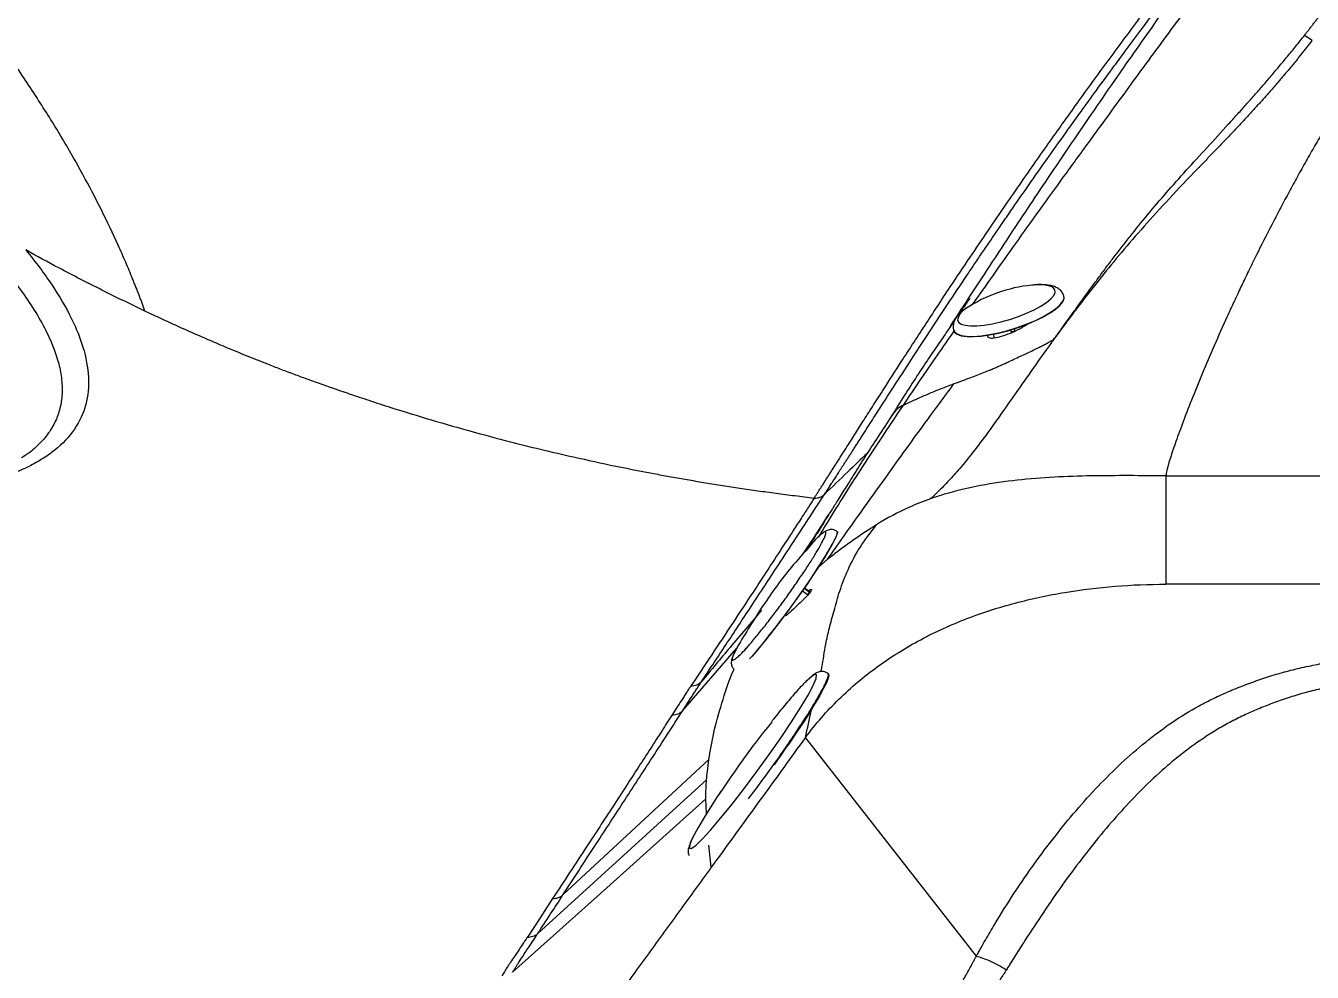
# Model space of a CAD drawing. Extents: x 527 to 611, y 788 to 934.
# Drawn here: x 548.11 to 559.26, y 810.27 to 818.47 of the extents above; entities that cross this region are included whole.
import ezdxf

# ---------------------------------------------------------------- set-up
doc = ezdxf.new("R2010")
doc.units = 0
doc.header["$MEASUREMENT"] = 0
doc.layers.add('1', color=4, linetype='Continuous')
doc.layers.add('GEOMETRY', color=4, linetype='Continuous', lineweight=25)

# ---------------------------------------------------------------- blocks, each defined once
blk = doc.blocks.new('2026_FLASH')
at = {"layer": 'GEOMETRY'}
for p, q in [((32.177, 15.028), (32.109, 15.072)), ((30.026, 12.813), (30.025, 12.816)), ((29.067, 12.54), (29.068, 12.533)), ((29.068, 12.533), (29.072, 12.518)), ((29.071, 12.516), (29.072, 12.514)), ((29.413, 12.483), (29.422, 12.453)), ((29.564, 12.52), (29.568, 12.506)), ((29.601, 12.517), (29.597, 12.53)), ((29.601, 12.517), (29.601, 12.517)), ((30.91, 11.257), (32.16, 11.257)), ((30.91, 11.257), (30.91, 10.317)), ((32.16, 11.257), (32.521, 11.257)), ((27.899, 10.462), (27.979, 10.533)), ((27.805, 10.226), (27.762, 10.257)), ((27.82, 10.249), (27.777, 10.28)), ((27.828, 10.248), (27.779, 10.283)), ((32.96, 10.317), (30.91, 10.317)), ((27.61, 10.048), (27.616, 10.044)), ((26.726, 9.224), (27.191, 9.76)), ((27.986, 9.542), (27.98, 9.546)), ((29.268, 7.095), (27.788, 8.989)), ((25.687, 7.626), (26.951, 8.799)), ((27.059, 8.528), (27.027, 8.48)), ((27.056, 8.524), (27.031, 8.487)), ((26.931, 8.33), (26.925, 8.457)), ((26.972, 7.866), (26.95, 8.058))]:
    blk.add_line(p, q, dxfattribs=at)
at = {"layer": 'GEOMETRY', "flags": 128}
for points in [[(29.071, 12.517), (29.079, 12.503), (29.101, 12.485), (29.136, 12.472), (29.183, 12.465), (29.241, 12.464), (29.308, 12.469), (29.381, 12.479), (29.459, 12.495), (29.54, 12.515), (29.621, 12.54), (29.7, 12.569), (29.775, 12.6), (29.843, 12.633), (29.902, 12.667), (29.952, 12.702), (29.99, 12.735), (30.015, 12.766), (30.027, 12.794), (30.025, 12.816)], [(29.105, 12.608), (29.113, 12.588), (29.135, 12.571), (29.17, 12.561), (29.216, 12.555), (29.272, 12.555), (29.336, 12.561), (29.407, 12.573), (29.481, 12.59), (29.557, 12.611), (29.632, 12.636), (29.703, 12.664), (29.769, 12.695), (29.827, 12.726), (29.876, 12.758), (29.913, 12.789), (29.938, 12.819), (29.95, 12.845), (29.948, 12.868), (29.932, 12.887), (29.904, 12.9), (29.863, 12.908), (29.812, 12.911), (29.751, 12.908), (29.747, 12.907)], [(29.072, 12.514), (29.079, 12.5), (29.102, 12.483), (29.137, 12.47), (29.184, 12.463), (29.242, 12.462), (29.308, 12.467), (29.382, 12.477), (29.46, 12.493), (29.541, 12.513), (29.622, 12.538), (29.701, 12.567), (29.775, 12.598), (29.844, 12.631), (29.903, 12.665), (29.953, 12.699), (29.99, 12.732), (30.016, 12.763), (30.027, 12.792), (30.026, 12.813)], [(29.568, 12.506), (29.569, 12.505), (29.572, 12.505), (29.578, 12.505), (29.585, 12.507), (29.592, 12.509), (29.597, 12.512), (29.6, 12.515), (29.601, 12.517)], [(27.326, 9.692), (27.351, 9.721), (27.402, 9.781), (27.456, 9.848), (27.514, 9.921), (27.574, 9.999), (27.634, 10.08), (27.694, 10.163), (27.753, 10.246), (27.81, 10.327), (27.863, 10.406), (27.911, 10.48), (27.954, 10.548), (27.991, 10.61), (28.021, 10.663), (28.043, 10.707), (28.058, 10.741), (28.064, 10.764), (28.063, 10.777), (28.062, 10.777)], [(27.823, 10.246), (27.822, 10.247), (27.82, 10.249)], [(27.027, 8.48), (26.997, 8.436), (26.918, 8.311), (26.855, 8.205), (26.81, 8.12), (26.786, 8.061), (26.782, 8.03), (26.799, 8.028), (26.837, 8.054), (26.894, 8.108), (26.968, 8.189), (27.056, 8.292), (27.154, 8.413), (27.259, 8.549), (27.367, 8.694), (27.474, 8.842), (27.576, 8.988), (27.668, 9.126), (27.747, 9.251), (27.81, 9.357), (27.854, 9.441), (27.879, 9.5), (27.883, 9.531), (27.865, 9.534), (27.827, 9.507), (27.77, 9.453), (27.77, 9.453)], [(27.986, 9.542), (27.988, 9.539), (27.989, 9.523), (27.982, 9.496), (27.966, 9.458), (27.942, 9.411), (27.911, 9.353), (27.873, 9.287), (27.828, 9.213), (27.776, 9.132), (27.72, 9.046), (27.659, 8.956)], [(25.469, 7.291), (26.179, 7.937), (26.931, 8.622)], [(25.251, 6.956), (26.067, 7.687), (26.925, 8.457)], [(25.598, 7.594), (25.489, 7.427), (25.379, 7.26)]]:
    blk.add_lwpolyline(points, dxfattribs=at)
at = {"layer": 'GEOMETRY'}
for centre, radius, start, end in [((29.874, 11.642), 1.272, 95.7251, 123.1926), ((29.252, 12.575), 0.151, 119.3465, 167.046), ((27.752, 10.277), 0.0731, 315.8532, 337.3774), ((18.575, 15.149), 10.995, 324.4323, 325.7146)]:
    blk.add_arc(centre, radius, start, end, dxfattribs=at)
for points, knots in [([(22.067, 12.684), (22.063, 12.695), (22.055, 12.717), (22.043, 12.751), (22.03, 12.785), (22.017, 12.82), (22.003, 12.855), (21.989, 12.89), (21.975, 12.926), (21.946, 12.998), (21.901, 13.106), (21.814, 13.303), (21.695, 13.554), (21.531, 13.868), (21.346, 14.192), (21.135, 14.53), (20.902, 14.877), (20.617, 15.27), (20.276, 15.708), (19.873, 16.194), (19.482, 16.639), (19.114, 17.042), (18.78, 17.399), (18.438, 17.754), (18.09, 18.105), (17.738, 18.453), (17.383, 18.796), (17.026, 19.132), (16.622, 19.5), (16.176, 19.892), (15.69, 20.296), (15.253, 20.636), (14.862, 20.919), (14.518, 21.15), (14.18, 21.359), (13.859, 21.54), (13.546, 21.701), (13.298, 21.817), (13.103, 21.903), (12.989, 21.95), (12.904, 21.984), (12.847, 22.006), (12.792, 22.028), (12.737, 22.048), (12.702, 22.061), (12.684, 22.067)], [0, 0, 0, 0, 0.003847, 0.007719, 0.011616, 0.015536, 0.019482, 0.023452, 0.027447, 0.031466, 0.047253, 0.062938, 0.094861, 0.125497, 0.157333, 0.18811, 0.219602, 0.250699, 0.291698, 0.333286, 0.375767, 0.406605, 0.438001, 0.469012, 0.50038, 0.53185, 0.562999, 0.59438, 0.625247, 0.6679, 0.709493, 0.750303, 0.781218, 0.812575, 0.84329, 0.87534, 0.905692, 0.937544, 0.953077, 0.968703, 0.975133, 0.981478, 0.987738, 0.993912, 1, 1, 1, 1]), ([(29.034, 12.536), (29.04, 12.546), (29.1, 12.639), (29.225, 12.83), (29.409, 13.112), (29.594, 13.393), (29.776, 13.667), (29.954, 13.932), (30.142, 14.209), (30.338, 14.496), (30.532, 14.775), (30.721, 15.045), (30.902, 15.301), (31.087, 15.559), (31.275, 15.817), (31.463, 16.074), (31.589, 16.241), (31.651, 16.325)], [0, 0, 0, 0, 0.01074, 0.100682, 0.190622, 0.280557, 0.352509, 0.424459, 0.496404, 0.568346, 0.640286, 0.70024, 0.760192, 0.820144, 0.880095, 0.940047, 1, 1, 1, 1]), ([(29.236, 12.742), (29.243, 12.752), (29.307, 12.842), (29.437, 13.027), (29.631, 13.301), (29.835, 13.585), (30.047, 13.878), (30.242, 14.146), (30.424, 14.395), (30.587, 14.619), (30.757, 14.851), (30.933, 15.09), (31.114, 15.335), (31.297, 15.583), (31.48, 15.832), (31.664, 16.08), (31.784, 16.244), (31.845, 16.325)], [0, 0, 0, 0, 0.01245, 0.111217, 0.209979, 0.308732, 0.39514, 0.481536, 0.539147, 0.596756, 0.654358, 0.711961, 0.769567, 0.827172, 0.884776, 0.942388, 1, 1, 1, 1]), ([(27.864, 11.064), (27.869, 11.072), (27.879, 11.088), (27.895, 11.114), (27.912, 11.139), (27.929, 11.166), (27.947, 11.193), (27.965, 11.222), (27.983, 11.251), (28.002, 11.28), (28.022, 11.311), (28.042, 11.343), (28.062, 11.375), (28.084, 11.409), (28.106, 11.443), (28.128, 11.479), (28.166, 11.538), (28.22, 11.624), (28.295, 11.742), (28.378, 11.871), (28.483, 12.035), (28.625, 12.257), (28.814, 12.547), (29.016, 12.855), (29.204, 13.136), (29.365, 13.375), (29.514, 13.592), (29.691, 13.848), (29.902, 14.15), (30.117, 14.45), (30.294, 14.695), (30.434, 14.886), (30.575, 15.077), (30.69, 15.23), (30.777, 15.346), (30.837, 15.426), (30.898, 15.506), (30.96, 15.588), (31.023, 15.67), (31.086, 15.753), (31.15, 15.836), (31.215, 15.921), (31.281, 16.005), (31.325, 16.062), (31.347, 16.091)], [0, 0, 0, 0, 0.009608, 0.019366, 0.029274, 0.03933, 0.049532, 0.059879, 0.07037, 0.081004, 0.091777, 0.102689, 0.113738, 0.124922, 0.136238, 0.147686, 0.159262, 0.192435, 0.226787, 0.26229, 0.298914, 0.354597, 0.422747, 0.488757, 0.535745, 0.57573, 0.611794, 0.643939, 0.699656, 0.753675, 0.782862, 0.812144, 0.841484, 0.870841, 0.883028, 0.895385, 0.90791, 0.9206, 0.933452, 0.946462, 0.959626, 0.972937, 0.986395, 1, 1, 1, 1]), ([(32.109, 15.072), (32.116, 15.08), (32.128, 15.096), (32.147, 15.12), (32.166, 15.145), (32.186, 15.17), (32.205, 15.195), (32.225, 15.221), (32.245, 15.247), (32.266, 15.274), (32.286, 15.301), (32.307, 15.329), (32.328, 15.357), (32.349, 15.385), (32.37, 15.414), (32.392, 15.443), (32.414, 15.473), (32.436, 15.503), (32.458, 15.533), (32.481, 15.564), (32.503, 15.595), (32.526, 15.627), (32.549, 15.659), (32.573, 15.691), (32.596, 15.724), (32.62, 15.757), (32.644, 15.791), (32.668, 15.824), (32.692, 15.859), (32.716, 15.893), (32.741, 15.928), (32.766, 15.963), (32.791, 15.999), (32.816, 16.035), (32.841, 16.071), (32.866, 16.108), (32.883, 16.132), (32.892, 16.144)], [0, 0, 0, 0, 0.023964, 0.048194, 0.072692, 0.097456, 0.122487, 0.147784, 0.173349, 0.19918, 0.225279, 0.251644, 0.278277, 0.305178, 0.332348, 0.359786, 0.387494, 0.415473, 0.443723, 0.472246, 0.501042, 0.530114, 0.559462, 0.589087, 0.618991, 0.649174, 0.679639, 0.710385, 0.741414, 0.772727, 0.804325, 0.836209, 0.868382, 0.900845, 0.933602, 0.966653, 1, 1, 1, 1]), ([(28.1, 11.324), (28.105, 11.333), (28.116, 11.349), (28.132, 11.374), (28.149, 11.4), (28.166, 11.427), (28.184, 11.455), (28.203, 11.484), (28.222, 11.514), (28.242, 11.545), (28.263, 11.578), (28.284, 11.611), (28.31, 11.651), (28.353, 11.719), (28.432, 11.841), (28.551, 12.027), (28.693, 12.245), (28.849, 12.485), (29.009, 12.727), (29.151, 12.941), (29.255, 13.095), (29.321, 13.193), (29.388, 13.291), (29.457, 13.392), (29.528, 13.495), (29.622, 13.633), (29.745, 13.809), (29.899, 14.028), (30.045, 14.232), (30.182, 14.423), (30.315, 14.606), (30.442, 14.779), (30.57, 14.953), (30.686, 15.108), (30.792, 15.249), (30.874, 15.357), (30.938, 15.442), (31.001, 15.525), (31.044, 15.581), (31.065, 15.608)], [0, 0, 0, 0, 0.010242, 0.020725, 0.031449, 0.042412, 0.053614, 0.065053, 0.076728, 0.088636, 0.100777, 0.113148, 0.125746, 0.144006, 0.185844, 0.251186, 0.322195, 0.376242, 0.442112, 0.500889, 0.521619, 0.542361, 0.563119, 0.58322, 0.603956, 0.625332, 0.664712, 0.706212, 0.749854, 0.779217, 0.812245, 0.851154, 0.874694, 0.908165, 0.937282, 0.953184, 0.968631, 0.984602, 1, 1, 1, 1]), ([(29.939, 12.439), (29.948, 12.452), (29.967, 12.478), (29.996, 12.518), (30.026, 12.559), (30.055, 12.6), (30.085, 12.641), (30.115, 12.682), (30.145, 12.724), (30.175, 12.766), (30.205, 12.808), (30.236, 12.85), (30.267, 12.893), (30.299, 12.936), (30.331, 12.979), (30.363, 13.022), (30.395, 13.066), (30.428, 13.11), (30.461, 13.153), (30.495, 13.197), (30.529, 13.242), (30.564, 13.286), (30.636, 13.377), (30.749, 13.517), (30.911, 13.707), (31.082, 13.899), (31.262, 14.097), (31.4, 14.247), (31.488, 14.344), (31.524, 14.383), (31.56, 14.423), (31.596, 14.463), (31.632, 14.503), (31.668, 14.544), (31.704, 14.585), (31.741, 14.627), (31.777, 14.669), (31.814, 14.712), (31.85, 14.755), (31.887, 14.799), (31.924, 14.843), (31.961, 14.888), (31.998, 14.933), (32.035, 14.979), (32.072, 15.025), (32.097, 15.056), (32.109, 15.072)], [0, 0, 0, 0, 0.019578, 0.039165, 0.058755, 0.078343, 0.097924, 0.117492, 0.137042, 0.156566, 0.176063, 0.195528, 0.214958, 0.234346, 0.253689, 0.27298, 0.292214, 0.31139, 0.330504, 0.349551, 0.368529, 0.387431, 0.406254, 0.484362, 0.560742, 0.63517, 0.707499, 0.77774, 0.79053, 0.803254, 0.815916, 0.828516, 0.841057, 0.853541, 0.865971, 0.87835, 0.890681, 0.902964, 0.915204, 0.927405, 0.939571, 0.951705, 0.963811, 0.975893, 0.987954, 1, 1, 1, 1]), ([(32.177, 15.028), (32.169, 15.019), (32.154, 14.999), (32.131, 14.97), (32.108, 14.941), (32.085, 14.912), (32.062, 14.884), (32.039, 14.855), (32.016, 14.827), (31.993, 14.799), (31.97, 14.771), (31.946, 14.743), (31.923, 14.716), (31.9, 14.688), (31.877, 14.661), (31.853, 14.634), (31.83, 14.607), (31.806, 14.581), (31.783, 14.554), (31.76, 14.528), (31.736, 14.502), (31.713, 14.476), (31.689, 14.45), (31.666, 14.424), (31.642, 14.399), (31.619, 14.373), (31.596, 14.348), (31.572, 14.323), (31.549, 14.298), (31.526, 14.273), (31.502, 14.249), (31.479, 14.224), (31.456, 14.2), (31.433, 14.176), (31.41, 14.152), (31.387, 14.128), (31.364, 14.104), (31.341, 14.08), (31.319, 14.057), (31.296, 14.033), (31.274, 14.01), (31.251, 13.986), (31.229, 13.963), (31.207, 13.94), (31.185, 13.917), (31.163, 13.895), (31.141, 13.872), (31.044, 13.77), (30.878, 13.595), (30.665, 13.357), (30.476, 13.135), (30.347, 12.976), (30.264, 12.87), (30.219, 12.812), (30.175, 12.755), (30.133, 12.7), (30.092, 12.646), (30.052, 12.592), (30.013, 12.54), (29.975, 12.489), (29.951, 12.455), (29.939, 12.439)], [0, 0, 0, 0, 0.008154, 0.0163078, 0.0244615, 0.0326152, 0.0407688, 0.0489224, 0.0570758, 0.0652291, 0.073382, 0.0815348, 0.0896875, 0.0978401, 0.1059929, 0.1141457, 0.1222986, 0.1304516, 0.1386045, 0.1467572, 0.15491, 0.1630628, 0.1712156, 0.1793685, 0.1875214, 0.1956743, 0.2038271, 0.2119798, 0.2201325, 0.2282851, 0.2364378, 0.2445905, 0.2527433, 0.2608961, 0.269049, 0.2772018, 0.2853547, 0.2935075, 0.3016604, 0.3098132, 0.3179661, 0.3261191, 0.3342721, 0.3424252, 0.3505784, 0.3587316, 0.3668848, 0.3750381, 0.4687699, 0.5624895, 0.6562229, 0.7499798, 0.7777655, 0.8055497, 0.8333309, 0.86111, 0.8888875, 0.9166645, 0.9444416, 0.9722196, 1, 1, 1, 1]), ([(32.592, 14.758), (32.564, 14.715), (32.509, 14.629), (32.427, 14.498), (32.347, 14.366), (32.268, 14.234), (32.19, 14.101), (32.114, 13.967), (32.04, 13.833), (31.967, 13.699), (31.896, 13.565), (31.802, 13.386), (31.712, 13.208), (31.636, 13.052), (31.593, 12.964), (31.567, 12.909), (31.546, 12.865), (31.526, 12.821), (31.49, 12.745), (31.42, 12.594), (31.326, 12.381), (31.222, 12.137), (31.129, 11.909), (31.05, 11.703), (30.986, 11.528), (30.941, 11.391), (30.915, 11.298), (30.91, 11.266), (30.91, 11.257)], [0, 0, 0, 0, 0.03125, 0.0625, 0.09375, 0.125, 0.15625, 0.1875, 0.21875, 0.25, 0.28125, 0.3125, 0.375, 0.40625, 0.421875, 0.4375, 0.445312, 0.453125, 0.46875, 0.5, 0.5625, 0.625, 0.6875, 0.75, 0.8125, 0.875, 0.9375, 1, 1, 1, 1]), ([(21.034, 13.213), (21.12, 13.109), (21.196, 13.007), (21.328, 12.809), (21.385, 12.711), (21.455, 12.569), (21.476, 12.522), (21.503, 12.452), (21.511, 12.429), (21.526, 12.383), (21.533, 12.36), (21.564, 12.248), (21.577, 12.163), (21.579, 12.04), (21.577, 12), (21.569, 11.941), (21.565, 11.921), (21.557, 11.883), (21.552, 11.864), (21.522, 11.77), (21.487, 11.701), (21.391, 11.572), (21.331, 11.512), (21.241, 11.444), (21.222, 11.431), (21.183, 11.405), (21.162, 11.393), (21.1, 11.357), (21.056, 11.334), (20.915, 11.271), (20.812, 11.236), (20.67, 11.2), (20.641, 11.194), (20.582, 11.181), (20.552, 11.175), (20.461, 11.16), (20.398, 11.151), (20.206, 11.131), (20.072, 11.125), (19.861, 11.128), (19.789, 11.132), (19.645, 11.142), (19.572, 11.15), (19.351, 11.179), (19.201, 11.207), (19.012, 11.253), (18.974, 11.262), (18.898, 11.283), (18.859, 11.294), (18.744, 11.329), (18.668, 11.354), (18.442, 11.436), (18.292, 11.499), (17.999, 11.643), (17.854, 11.723), (17.712, 11.813)], [0, 0, 0, 0, 0.0625, 0.0625, 0.125, 0.125, 0.15625, 0.15625, 0.171875, 0.171875, 0.1875, 0.1875, 0.25, 0.25, 0.28125, 0.28125, 0.296875, 0.296875, 0.3125, 0.3125, 0.375, 0.375, 0.4375, 0.4375, 0.453125, 0.453125, 0.46875, 0.46875, 0.5, 0.5, 0.5625, 0.5625, 0.578125, 0.578125, 0.59375, 0.59375, 0.625, 0.625, 0.6875, 0.6875, 0.71875, 0.71875, 0.75, 0.75, 0.8125, 0.8125, 0.828125, 0.828125, 0.84375, 0.84375, 0.875, 0.875, 0.9375, 0.9375, 1, 1, 1, 1]), ([(22.067, 12.684), (21.942, 12.743), (21.692, 12.864), (21.348, 13.042), (21.129, 13.16), (21.034, 13.213)], [0, 0, 0, 0, 0.03125, 0.0625, 0.08677653, 0.08677653, 0.08677653, 0.08677653]), ([(20.811, 13.093), (20.861, 13.033), (20.959, 12.912), (21.084, 12.734), (21.189, 12.559), (21.267, 12.394), (21.319, 12.243), (21.347, 12.102), (21.353, 11.966), (21.335, 11.841), (21.294, 11.726), (21.233, 11.622), (21.149, 11.525), (21.069, 11.455), (21.011, 11.42), (20.997, 11.411)], [0, 0, 0, 0, 0.086491, 0.172981, 0.262516, 0.352048, 0.430781, 0.509509, 0.590827, 0.672139, 0.746375, 0.820609, 0.897344, 0.974078, 1, 1, 1, 1]), ([(30.024, 12.815), (30.023, 12.82), (30.019, 12.836), (30.002, 12.859), (29.975, 12.881), (29.942, 12.897), (29.9, 12.908), (29.848, 12.913), (29.797, 12.913), (29.763, 12.909), (29.752, 12.908)], [0, 0, 0, 0, 0.043177, 0.160004, 0.275457, 0.402182, 0.553584, 0.734239, 0.917868, 1, 1, 1, 1]), ([(29.212, 12.793), (29.212, 12.793), (29.212, 12.793), (29.209, 12.789), (29.203, 12.78), (29.189, 12.761), (29.165, 12.727), (29.139, 12.689), (29.12, 12.661), (29.113, 12.651)], [0, 0, 0, 0, 0.003381, 0.041127, 0.101835, 0.247819, 0.450528, 0.807765, 1, 1, 1, 1]), ([(22.067, 12.684), (22.09, 12.673), (22.137, 12.651), (22.206, 12.619), (22.276, 12.587), (22.346, 12.555), (22.417, 12.523), (22.487, 12.492), (22.559, 12.461), (22.63, 12.43), (22.702, 12.399), (22.808, 12.354), (22.95, 12.296), (23.105, 12.234), (23.236, 12.183), (23.345, 12.142), (23.452, 12.102), (23.566, 12.061), (23.694, 12.016), (23.843, 11.965), (24.013, 11.908), (24.249, 11.831), (24.553, 11.738), (24.913, 11.635), (25.278, 11.538), (25.641, 11.45), (26.008, 11.368), (26.298, 11.309), (26.509, 11.269), (26.643, 11.244), (26.782, 11.22), (26.924, 11.196), (27.071, 11.173), (27.221, 11.149), (27.376, 11.127), (27.535, 11.105), (27.698, 11.084), (27.808, 11.071), (27.864, 11.064)], [0, 0, 0, 0, 0.012395, 0.024828, 0.037302, 0.049815, 0.062369, 0.074963, 0.087598, 0.100275, 0.112994, 0.125756, 0.157075, 0.188372, 0.207479, 0.226594, 0.245714, 0.264325, 0.286594, 0.312524, 0.342117, 0.375374, 0.435836, 0.499704, 0.56136, 0.62346, 0.685991, 0.748943, 0.770962, 0.793676, 0.817082, 0.841178, 0.86596, 0.891425, 0.917569, 0.944383, 0.971862, 1, 1, 1, 1]), ([(29.077, 12.599), (29.061, 12.575), (29.016, 12.51), (28.941, 12.401), (28.849, 12.265), (28.748, 12.115), (28.641, 11.946), (28.57, 11.834), (28.533, 11.775)], [0, 0, 0, 0, 0.081279, 0.216559, 0.376105, 0.559889, 0.767855, 1, 1, 1, 1]), ([(29.162, 12.696), (29.153, 12.689), (29.128, 12.67), (29.1, 12.64), (29.078, 12.605), (29.067, 12.572), (29.067, 12.55), (29.067, 12.54)], [0, 0, 0, 0, 0.1575658, 0.4468418, 0.6689816, 0.8521147, 1, 1, 1, 1]), ([(28.636, 11.869), (28.684, 11.939), (28.778, 12.079), (28.926, 12.295), (29.031, 12.446), (29.082, 12.52)], [0, 0, 0, 0, 0.338061, 0.676112, 1, 1, 1, 1]), ([(29.366, 12.476), (29.365, 12.473), (29.362, 12.465), (29.368, 12.456), (29.383, 12.45), (29.413, 12.449), (29.466, 12.458), (29.543, 12.483), (29.623, 12.519), (29.684, 12.552), (29.712, 12.571), (29.719, 12.575)], [0, 0, 0, 0, 0.04854, 0.131253, 0.213878, 0.296382, 0.460963, 0.625486, 0.78968, 0.953573, 1, 1, 1, 1]), ([(29.575, 12.499), (29.573, 12.499), (29.57, 12.502), (29.569, 12.505), (29.568, 12.507)], [0, 0, 0, 0, 0.409804, 1, 1, 1, 1]), ([(29.939, 12.439), (29.934, 12.433), (29.926, 12.421), (29.913, 12.403), (29.84, 12.301), (29.722, 12.135), (29.575, 11.925), (29.454, 11.752), (29.34, 11.593), (29.227, 11.444), (29.133, 11.33), (29.064, 11.252), (29.018, 11.202), (28.97, 11.153), (28.921, 11.104), (28.888, 11.073), (28.871, 11.057)], [0, 0, 0, 0, 0.009471, 0.018933, 0.028385, 0.171838, 0.300068, 0.413953, 0.514182, 0.638404, 0.757087, 0.803526, 0.851005, 0.899555, 0.949209, 1, 1, 1, 1]), ([(29.075, 12.055), (29.101, 12.064), (29.149, 12.082), (29.218, 12.107), (29.279, 12.131), (29.334, 12.152), (29.381, 12.171), (29.421, 12.188), (29.455, 12.202), (29.481, 12.214), (29.501, 12.223), (29.532, 12.237), (29.577, 12.258), (29.635, 12.285), (29.688, 12.31), (29.737, 12.333), (29.782, 12.355), (29.822, 12.375), (29.857, 12.393), (29.888, 12.41), (29.915, 12.425), (29.931, 12.434), (29.939, 12.439)], [0, 0, 0, 0, 0.085057, 0.162298, 0.231698, 0.293261, 0.347026, 0.393036, 0.431324, 0.461908, 0.484797, 0.499991, 0.572563, 0.640098, 0.702591, 0.76006, 0.812526, 0.860004, 0.902497, 0.939996, 0.972498, 1, 1, 1, 1]), ([(27.979, 10.533), (28.025, 10.597), (28.116, 10.728), (28.259, 10.929), (28.41, 11.14), (28.571, 11.365), (28.747, 11.609), (28.917, 11.841), (29.031, 11.996), (29.075, 12.055)], [0, 0, 0, 0, 0.03125, 0.0625, 0.09375, 0.125, 0.15625, 0.1875, 0.2057515, 0.2057515, 0.2057515, 0.2057515]), ([(28.636, 11.869), (28.652, 11.877), (28.684, 11.892), (28.731, 11.913), (28.779, 11.935), (28.828, 11.956), (28.877, 11.977), (28.926, 11.997), (28.975, 12.017), (29.025, 12.036), (29.059, 12.048), (29.075, 12.055)], [0, 0, 0, 0, 0.109834, 0.219986, 0.330455, 0.441249, 0.552365, 0.663796, 0.775542, 0.887607, 1, 1, 1, 1]), ([(27.902, 10.726), (27.922, 10.76), (27.986, 10.866), (28.105, 11.057), (28.262, 11.303), (28.435, 11.568), (28.569, 11.769), (28.636, 11.869)], [0, 0, 0, 0, 0.103705, 0.327788, 0.551867, 0.77594, 1, 1, 1, 1]), ([(28.636, 11.869), (28.618, 11.859), (28.574, 11.833), (28.544, 11.791), (28.527, 11.766)], [0, 0, 0, 0, 0.40346, 1, 1, 1, 1]), ([(28.532, 11.774), (28.493, 11.714), (28.414, 11.593), (28.309, 11.429), (28.214, 11.279), (28.132, 11.149), (28.065, 11.041), (28.009, 10.952), (27.964, 10.879), (27.924, 10.815), (27.891, 10.762), (27.864, 10.718), (27.842, 10.683), (27.827, 10.66), (27.819, 10.647), (27.815, 10.641), (27.813, 10.637), (27.811, 10.634), (27.81, 10.631), (27.809, 10.63), (27.808, 10.628), (27.807, 10.627), (27.806, 10.624), (27.805, 10.624), (27.806, 10.624), (27.806, 10.624)], [0, 0, 0, 0, 0.134116, 0.272131, 0.399186, 0.515262, 0.620334, 0.699474, 0.770946, 0.834738, 0.890718, 0.935041, 0.96597, 0.980537, 0.985191, 0.986934, 0.988359, 0.989577, 0.990161, 0.990756, 0.991402, 0.992138, 0.993962, 0.999331, 1, 1, 1, 1]), ([(28.324, 11.453), (28.266, 11.398), (28.142, 11.279), (28.018, 11.159), (27.952, 11.095)], [0, 0, 0, 0, 0.463233, 1, 1, 1, 1]), ([(27.952, 11.095), (27.957, 11.103), (27.971, 11.124), (27.991, 11.155), (28.011, 11.185), (28.03, 11.215), (28.05, 11.246), (28.074, 11.284), (28.091, 11.311), (28.1, 11.324)], [0, 0, 0, 0, 0.118143, 0.278148, 0.422654, 0.525028, 0.670187, 0.828467, 1, 1, 1, 1]), ([(30.91, 11.257), (30.803, 11.257), (30.588, 11.258), (30.265, 11.257), (29.943, 11.247), (29.622, 11.222), (29.303, 11.176), (29.052, 11.117), (28.91, 11.071), (28.871, 11.057)], [0.2012147, 0.2012147, 0.2012147, 0.2012147, 0.3262147, 0.4512147, 0.5762147, 0.7012147, 0.8262147, 0.9512147, 1, 1, 1, 1]), ([(27.864, 11.064), (27.847, 11.038), (27.81, 10.98), (27.749, 10.886), (27.678, 10.777), (27.584, 10.632), (27.468, 10.454), (27.32, 10.228), (27.155, 9.978), (26.976, 9.707), (26.856, 9.526), (26.795, 9.436)], [0, 0, 0, 0, 0.047996, 0.105652, 0.172968, 0.249944, 0.373122, 0.499962, 0.666757, 0.833434, 1, 1, 1, 1]), ([(26.89, 9.477), (26.921, 9.524), (26.986, 9.622), (27.086, 9.774), (27.192, 9.934), (27.304, 10.105), (27.42, 10.281), (27.548, 10.476), (27.702, 10.711), (27.84, 10.923), (27.929, 11.06), (27.952, 11.095)], [0, 0, 0, 0, 0.088913, 0.183378, 0.283389, 0.388943, 0.500034, 0.610346, 0.750046, 0.93559, 1, 1, 1, 1]), ([(27.864, 11.064), (27.88, 11.063), (27.897, 11.065), (27.926, 11.075), (27.94, 11.084), (27.952, 11.095)], [0, 0, 0, 0, 0.5, 0.5, 1, 1, 1, 1]), ([(28.871, 11.057), (28.809, 11.035), (28.648, 10.971), (28.495, 10.89), (28.404, 10.833)], [0, 0, 0, 0, 0.0762147, 0.2012147, 0.2012147, 0.2012147, 0.2012147]), ([(27.768, 10.58), (27.793, 10.618), (27.864, 10.724), (27.94, 10.843), (27.989, 10.92)], [0, 0, 0, 0, 0.3597899, 1, 1, 1, 1]), ([(27.922, 9.56), (27.925, 9.573), (27.941, 9.648), (27.956, 9.776), (27.994, 9.936), (28.034, 10.084), (28.081, 10.256), (28.152, 10.44), (28.251, 10.635), (28.353, 10.767), (28.404, 10.833)], [0, 0, 0, 0, 0.039882, 0.231911, 0.35993, 0.487948, 0.615965, 0.743981, 0.871995, 1, 1, 1, 1]), ([(28.404, 10.833), (28.404, 10.833), (28.394, 10.827), (28.376, 10.815), (28.34, 10.792), (28.276, 10.75), (28.187, 10.689), (28.082, 10.612), (28.013, 10.559), (27.979, 10.533)], [0.4993672, 0.4993672, 0.4993672, 0.4993672, 0.5, 0.53125, 0.5625, 0.625, 0.75, 0.875, 1, 1, 1, 1]), ([(27.408, 9.921), (27.434, 9.954), (27.484, 10.018), (27.564, 10.123), (27.643, 10.232), (27.719, 10.342), (27.79, 10.446), (27.852, 10.541), (27.901, 10.623), (27.937, 10.69), (27.961, 10.74), (27.968, 10.769), (27.959, 10.776), (27.933, 10.76), (27.897, 10.729), (27.864, 10.693), (27.848, 10.676)], [0, 0, 0, 0, 0.0734755, 0.1439815, 0.2146454, 0.288471, 0.3615684, 0.4320192, 0.5026724, 0.5763959, 0.6500849, 0.72073, 0.7912032, 0.8643523, 0.9379477, 1, 1, 1, 1]), ([(28.055, 10.771), (28.057, 10.772), (28.074, 10.777), (28.037, 10.696), (27.945, 10.536), (27.798, 10.313), (27.623, 10.067), (27.51, 9.923), (27.453, 9.85)], [0, 0, 0, 0, 0.038239, 0.230591, 0.422944, 0.615296, 0.807648, 1, 1, 1, 1]), ([(28.058, 10.776), (28.05, 10.78), (28.035, 10.789), (28.011, 10.792), (27.991, 10.789), (27.97, 10.782), (27.941, 10.763), (27.917, 10.745), (27.9, 10.727), (27.899, 10.726)], [0, 0, 0, 0, 0.0985956, 0.1950334, 0.2896613, 0.4149388, 0.6575092, 0.985154, 1, 1, 1, 1]), ([(27.851, 10.674), (27.794, 10.611), (27.644, 10.447), (27.427, 10.154), (27.283, 9.916), (27.21, 9.795)], [0, 0, 0, 0, 0.233229, 0.61242, 1, 1, 1, 1]), ([(27.84, 10.272), (27.84, 10.271), (27.842, 10.268), (27.833, 10.253), (27.808, 10.223), (27.758, 10.172), (27.699, 10.115), (27.648, 10.068), (27.624, 10.048), (27.617, 10.043)], [0, 0, 0, 0, 0.093285, 0.186857, 0.372614, 0.558367, 0.744136, 0.929928, 1, 1, 1, 1]), ([(27.811, 10.26), (27.814, 10.263), (27.825, 10.27), (27.834, 10.273), (27.838, 10.273), (27.84, 10.272)], [0, 0, 0, 0, 0.183708, 0.590665, 1, 1, 1, 1]), ([(27.408, 10.091), (27.316, 9.985), (27.142, 9.781), (26.971, 9.575), (26.89, 9.477)], [0.0268823, 0.0268823, 0.0268823, 0.0268823, 0.5, 0.9278054, 0.9278054, 0.9278054, 0.9278054]), ([(27.21, 9.795), (27.2, 9.778), (27.177, 9.737), (27.157, 9.692), (27.149, 9.662), (27.158, 9.656), (27.183, 9.672), (27.222, 9.705), (27.273, 9.759), (27.335, 9.831), (27.383, 9.891), (27.408, 9.921)], [0, 0, 0, 0, 0.086757, 0.203314, 0.315175, 0.426895, 0.543006, 0.659875, 0.771863, 0.883672, 1, 1, 1, 1]), ([(27.453, 9.85), (27.398, 9.781), (27.339, 9.707), (27.305, 9.674), (27.303, 9.672)], [0, 0, 0, 0, 0.948805, 1, 1, 1, 1]), ([(27.198, 9.774), (27.188, 9.756), (27.167, 9.716), (27.15, 9.672), (27.143, 9.642), (27.148, 9.602), (27.163, 9.587), (27.169, 9.581)], [0, 0, 0, 0, 0.248633, 0.53031, 0.771695, 0.906208, 1, 1, 1, 1]), ([(29.268, 7.095), (29.269, 7.098), (29.271, 7.101), (29.275, 7.107), (29.276, 7.11), (29.281, 7.119), (29.284, 7.125), (29.294, 7.142), (29.3, 7.154), (29.32, 7.189), (29.333, 7.212), (29.373, 7.281), (29.4, 7.327), (29.481, 7.463), (29.537, 7.551), (29.622, 7.681), (29.651, 7.724), (29.709, 7.808), (29.738, 7.85), (29.826, 7.973), (29.886, 8.052), (30.007, 8.207), (30.068, 8.282), (30.194, 8.428), (30.257, 8.498), (30.453, 8.704), (30.589, 8.832), (30.88, 9.068), (31.033, 9.174), (31.238, 9.286), (31.28, 9.308), (31.365, 9.349), (31.408, 9.369), (31.495, 9.406), (31.54, 9.424), (31.63, 9.458), (31.676, 9.475), (31.768, 9.507), (31.816, 9.522), (31.912, 9.551), (31.961, 9.564), (32.036, 9.583), (32.061, 9.589), (32.112, 9.601), (32.138, 9.606), (32.215, 9.622), (32.266, 9.632), (32.422, 9.658), (32.528, 9.67), (32.742, 9.687), (32.85, 9.692), (32.96, 9.692)], [0, 0, 0, 0, 0.001953, 0.001953, 0.003906, 0.003906, 0.007812, 0.007812, 0.015625, 0.015625, 0.03125, 0.03125, 0.0625, 0.0625, 0.125, 0.125, 0.15625, 0.15625, 0.1875, 0.1875, 0.25, 0.25, 0.3125, 0.3125, 0.375, 0.375, 0.5, 0.5, 0.625, 0.625, 0.65625, 0.65625, 0.6875, 0.6875, 0.71875, 0.71875, 0.75, 0.75, 0.78125, 0.78125, 0.8125, 0.8125, 0.828125, 0.828125, 0.84375, 0.84375, 0.875, 0.875, 0.9375, 0.9375, 1, 1, 1, 1]), ([(26.726, 9.224), (26.74, 9.246), (26.767, 9.288), (26.801, 9.341), (26.829, 9.384), (26.849, 9.415), (26.87, 9.446), (26.883, 9.467), (26.89, 9.477)], [0, 0, 0, 0, 0.250193, 0.500441, 0.626642, 0.751969, 0.876424, 1, 1, 1, 1]), ([(26.795, 9.436), (26.813, 9.436), (26.831, 9.439), (26.864, 9.453), (26.879, 9.464), (26.89, 9.477)], [0, 0, 0, 0, 0.5, 0.5, 1, 1, 1, 1]), ([(26.951, 8.799), (26.963, 8.874), (26.988, 9.025), (27.061, 9.284), (27.12, 9.468), (27.167, 9.576), (27.168, 9.58)], [0, 0, 0, 0, 0.3299575, 0.6599108, 0.9898591, 1, 1, 1, 1]), ([(27.978, 9.543), (27.98, 9.543), (27.989, 9.543), (27.982, 9.512), (27.956, 9.451), (27.908, 9.359), (27.84, 9.244), (27.754, 9.11), (27.655, 8.961), (27.546, 8.803), (27.431, 8.644), (27.344, 8.527), (27.299, 8.469), (27.291, 8.459)], [0, 0, 0, 0, 0.029098, 0.134569, 0.24004, 0.34551, 0.450981, 0.556452, 0.661922, 0.767393, 0.872864, 0.978335, 1, 1, 1, 1]), ([(27.98, 9.545), (27.972, 9.55), (27.951, 9.562), (27.918, 9.562), (27.888, 9.552), (27.857, 9.533), (27.825, 9.507), (27.798, 9.479), (27.784, 9.466)], [0, 0, 0, 0, 0.085345, 0.219591, 0.361642, 0.561312, 0.775725, 1, 1, 1, 1]), ([(32.96, 9.487), (32.857, 9.487), (32.755, 9.482), (32.554, 9.464), (32.455, 9.451), (32.308, 9.423), (32.26, 9.413), (32.188, 9.396), (32.164, 9.39), (32.117, 9.377), (32.093, 9.371), (32.024, 9.351), (31.978, 9.336), (31.889, 9.306), (31.845, 9.29), (31.759, 9.257), (31.717, 9.24), (31.634, 9.204), (31.593, 9.186), (31.513, 9.146), (31.473, 9.126), (31.396, 9.083), (31.358, 9.061), (31.246, 8.992), (31.174, 8.943), (31.069, 8.864), (31.034, 8.837), (30.966, 8.782), (30.932, 8.753), (30.767, 8.609), (30.643, 8.484), (30.464, 8.286), (30.406, 8.218), (30.291, 8.079), (30.234, 8.008), (30.122, 7.862), (30.066, 7.787), (29.984, 7.672), (29.957, 7.633), (29.902, 7.554), (29.875, 7.514), (29.794, 7.394), (29.74, 7.313), (29.661, 7.189), (29.634, 7.147), (29.595, 7.084), (29.581, 7.063), (29.562, 7.031), (29.555, 7.02), (29.542, 6.999), (29.535, 6.988), (29.528, 6.978)], [0, 0, 0, 0, 0.0625, 0.0625, 0.125, 0.125, 0.15625, 0.15625, 0.171875, 0.171875, 0.1875, 0.1875, 0.21875, 0.21875, 0.25, 0.25, 0.28125, 0.28125, 0.3125, 0.3125, 0.34375, 0.34375, 0.375, 0.375, 0.4375, 0.4375, 0.46875, 0.46875, 0.5, 0.5, 0.625, 0.625, 0.6875, 0.6875, 0.75, 0.75, 0.8125, 0.8125, 0.84375, 0.84375, 0.875, 0.875, 0.9375, 0.9375, 0.96875, 0.96875, 0.984375, 0.984375, 0.992187, 0.992187, 1, 1, 1, 1]), ([(26.795, 9.436), (26.789, 9.427), (26.776, 9.408), (26.757, 9.378), (26.735, 9.345), (26.707, 9.301), (26.673, 9.248), (26.646, 9.206), (26.633, 9.185)], [0, 0, 0, 0, 0.1104294, 0.2305726, 0.3604291, 0.4999981, 0.7500044, 1, 1, 1, 1]), ([(27.77, 9.453), (27.746, 9.428), (27.699, 9.377), (27.61, 9.272), (27.539, 9.185), (27.498, 9.132), (27.492, 9.124)], [0, 0, 0, 0, 0.315074, 0.630318, 0.945796, 1, 1, 1, 1]), ([(26.633, 9.185), (26.603, 9.139), (26.541, 9.042), (26.445, 8.893), (26.342, 8.734), (26.232, 8.565), (26.082, 8.334), (25.87, 8.009), (25.696, 7.744), (25.598, 7.594)], [0, 0, 0, 0, 0.087705, 0.181557, 0.281556, 0.387704, 0.500001, 0.717838, 1, 1, 1, 1]), ([(25.687, 7.625), (25.778, 7.765), (25.951, 8.031), (26.167, 8.362), (26.334, 8.619), (26.463, 8.818), (26.594, 9.02), (26.682, 9.156), (26.726, 9.224)], [0, 0, 0, 0, 0.262914, 0.499976, 0.622694, 0.746944, 0.872716, 1, 1, 1, 1]), ([(26.633, 9.185), (26.65, 9.185), (26.668, 9.188), (26.701, 9.202), (26.715, 9.212), (26.726, 9.224)], [0, 0, 0, 0, 0.5, 0.5, 1, 1, 1, 1]), ([(27.788, 8.989), (27.805, 9.07), (27.823, 9.161), (27.842, 9.233), (27.844, 9.24)], [0, 0, 0, 0, 0.895171, 1, 1, 1, 1]), ([(27.495, 9.122), (27.446, 9.062), (27.292, 8.871), (27.154, 8.667), (27.059, 8.527)], [0, 0, 0, 0, 0.312647, 1, 1, 1, 1]), ([(27.788, 8.989), (27.724, 8.904), (27.56, 8.672), (27.285, 8.299), (27.078, 8.01), (26.972, 7.866)], [0.7336578, 0.7336578, 0.7336578, 0.7336578, 0.795, 0.8975, 1, 1, 1, 1]), ([(26.931, 8.622), (26.933, 8.646), (26.938, 8.704), (26.946, 8.763), (26.951, 8.799)], [0.46124753, 0.46124753, 0.46124753, 0.46124753, 0.5, 0.55388677, 0.55388677, 0.55388677, 0.55388677]), ([(26.925, 8.457), (26.925, 8.46), (26.925, 8.5), (26.927, 8.555), (26.93, 8.607), (26.931, 8.622)], [0.36880565, 0.36880565, 0.36880565, 0.36880565, 0.375, 0.4375, 0.46124753, 0.46124753, 0.46124753, 0.46124753]), ([(26.805, 8.108), (26.804, 8.106), (26.792, 8.082), (26.781, 8.052), (26.766, 8.006), (26.776, 7.975), (26.779, 7.966)], [0, 0, 0, 0, 0.037501, 0.427992, 0.832717, 1, 1, 1, 1]), ([(26.972, 7.866), (26.95, 7.835), (26.927, 7.804), (26.882, 7.741), (26.859, 7.71), (26.791, 7.616), (26.745, 7.554), (26.655, 7.429), (26.609, 7.367), (26.519, 7.242), (26.473, 7.179), (26.382, 7.054), (26.337, 6.992), (26.269, 6.898), (26.247, 6.867), (26.201, 6.804), (26.178, 6.773), (26.133, 6.711), (26.11, 6.68), (26.064, 6.617), (26.042, 6.586), (25.997, 6.523), (25.974, 6.492), (25.929, 6.429), (25.906, 6.398), (25.86, 6.336), (25.837, 6.305), (25.792, 6.243), (25.769, 6.212), (25.724, 6.149), (25.702, 6.117), (25.658, 6.054), (25.635, 6.023), (25.586, 5.963), (25.56, 5.934), (25.505, 5.881), (25.475, 5.856), (25.413, 5.81), (25.38, 5.79), (25.312, 5.753), (25.277, 5.736), (25.206, 5.706), (25.17, 5.692), (25.097, 5.668), (25.06, 5.657), (24.948, 5.627), (24.872, 5.613), (24.757, 5.597), (24.719, 5.592), (24.642, 5.585), (24.603, 5.583), (24.526, 5.579), (24.488, 5.578), (24.411, 5.577), (24.372, 5.578), (24.333, 5.579)], [0, 0, 0, 0, 0.03125, 0.03125, 0.0625, 0.0625, 0.125, 0.125, 0.1875, 0.1875, 0.25, 0.25, 0.3125, 0.3125, 0.34375, 0.34375, 0.375, 0.375, 0.40625, 0.40625, 0.4375, 0.4375, 0.46875, 0.46875, 0.5, 0.5, 0.53125, 0.53125, 0.5625, 0.5625, 0.59375, 0.59375, 0.625, 0.625, 0.65625, 0.65625, 0.6875, 0.6875, 0.71875, 0.71875, 0.75, 0.75, 0.78125, 0.78125, 0.8125, 0.8125, 0.875, 0.875, 0.90625, 0.90625, 0.9375, 0.9375, 0.96875, 0.96875, 1, 1, 1, 1]), ([(25.469, 7.291), (25.506, 7.348), (25.579, 7.459), (25.652, 7.571), (25.687, 7.625)], [0, 0, 0, 0, 0.509952, 1, 1, 1, 1]), ([(25.598, 7.594), (25.614, 7.594), (25.631, 7.597), (25.661, 7.607), (25.676, 7.615), (25.687, 7.625)], [0, 0, 0, 0, 0.5, 0.5, 1, 1, 1, 1]), ([(25.379, 7.26), (25.374, 7.253), (25.363, 7.236), (25.345, 7.208), (25.32, 7.172), (25.293, 7.132), (25.263, 7.088), (25.235, 7.045), (25.206, 7.001), (25.181, 6.962), (25.166, 6.937), (25.159, 6.926)], [0, 0, 0, 0, 0.0656411, 0.1489732, 0.2499982, 0.3965591, 0.4999994, 0.6468036, 0.7790714, 0.8968028, 1, 1, 1, 1]), ([(25.251, 6.956), (25.255, 6.963), (25.264, 6.977), (25.277, 6.998), (25.291, 7.02), (25.308, 7.047), (25.331, 7.082), (25.36, 7.125), (25.389, 7.169), (25.42, 7.215), (25.446, 7.255), (25.464, 7.283), (25.469, 7.291)], [0, 0, 0, 0, 0.057947, 0.11876, 0.182441, 0.249, 0.35053, 0.498677, 0.6363, 0.748925, 0.926519, 1, 1, 1, 1]), ([(25.379, 7.26), (25.395, 7.26), (25.412, 7.262), (25.443, 7.273), (25.457, 7.281), (25.469, 7.291)], [0, 0, 0, 0, 0.5, 0.5, 1, 1, 1, 1]), ([(28.794, 6.331), (28.839, 6.393), (28.882, 6.455), (28.945, 6.548), (28.965, 6.58), (29.006, 6.643), (29.026, 6.675), (29.085, 6.77), (29.123, 6.834), (29.179, 6.932), (29.197, 6.964), (29.224, 7.014), (29.232, 7.03), (29.246, 7.054), (29.25, 7.063), (29.257, 7.075), (29.259, 7.079), (29.262, 7.085), (29.264, 7.087), (29.266, 7.091), (29.267, 7.093), (29.268, 7.095)], [0, 0, 0, 0, 0.25, 0.25, 0.375, 0.375, 0.5, 0.5, 0.75, 0.75, 0.875, 0.875, 0.9375, 0.9375, 0.96875, 0.96875, 0.984375, 0.984375, 0.992187, 0.992187, 1, 1, 1, 1]), ([(29.268, 7.095), (29.283, 7.092), (29.302, 7.086), (29.343, 7.071), (29.366, 7.062), (29.413, 7.041), (29.437, 7.029), (29.484, 7.004), (29.507, 6.991), (29.528, 6.978)], [0, 0, 0, 0, 0.25, 0.25, 0.5, 0.5, 0.75, 0.75, 1, 1, 1, 1]), ([(29.528, 6.978), (29.523, 6.969), (29.518, 6.961), (29.508, 6.944), (29.502, 6.936), (29.486, 6.911), (29.476, 6.895), (29.443, 6.845), (29.421, 6.812), (29.376, 6.747), (29.353, 6.715), (29.307, 6.651), (29.283, 6.619), (29.236, 6.555), (29.212, 6.523), (29.164, 6.46), (29.139, 6.428), (29.089, 6.366), (29.064, 6.335), (29.025, 6.288), (29.012, 6.273), (28.993, 6.25), (28.983, 6.238), (28.973, 6.226), (28.967, 6.219), (28.963, 6.215), (28.96, 6.211)], [0, 0, 0, 0, 0.03125, 0.03125, 0.0625, 0.0625, 0.125, 0.125, 0.25, 0.25, 0.375, 0.375, 0.5, 0.5, 0.625, 0.625, 0.75, 0.75, 0.875, 0.875, 0.9375, 0.9375, 0.96875, 0.984375, 0.984375, 1, 1, 1, 1])]:
    blk.add_open_spline(points, degree=3, knots=knots, dxfattribs=at)
blk.add_open_spline([(27.788, 8.989), (27.875, 9.107), (28.069, 9.329), (28.406, 9.612), (28.781, 9.845), (29.183, 10.027), (29.602, 10.161), (30.033, 10.253), (30.47, 10.306), (30.763, 10.317), (30.91, 10.317)], degree=3, dxfattribs=at)

msp = doc.modelspace()

# ---------------------------------------------------------------- block references
at = {"layer": '1'}
msp.add_blockref('2026_FLASH', (527.079, 803.314), dxfattribs=at)

doc.saveas('drawing.dxf')
